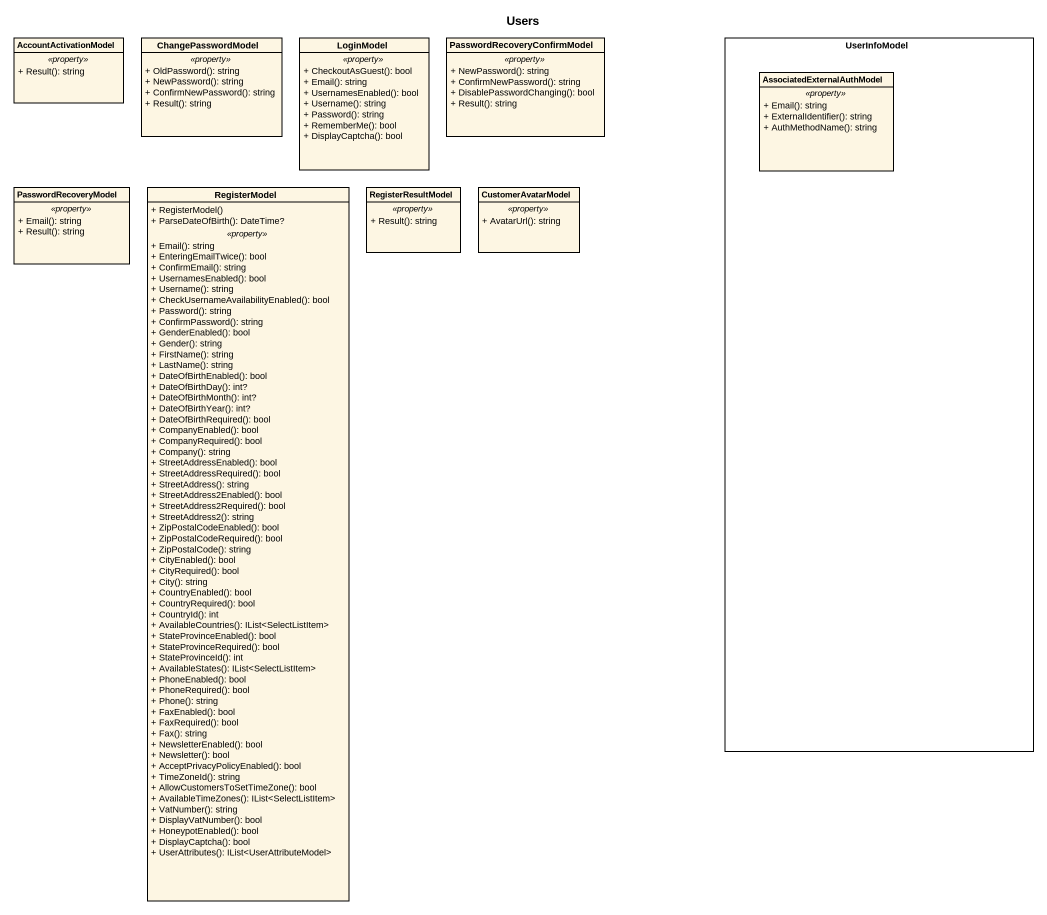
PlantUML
@startuml
title Users
hide circle
hide empty members
skinparam classAttributeIconSize 0
class AccountActivationModel {
  .. <<property>> ..
  + Result(): string
}
class ChangePasswordModel {
  .. <<property>> ..
  + OldPassword(): string
  + NewPassword(): string
  + ConfirmNewPassword(): string
  + Result(): string
}
class LoginModel {
  .. <<property>> ..
  + CheckoutAsGuest(): bool
  + Email(): string
  + UsernamesEnabled(): bool
  + Username(): string
  + Password(): string
  + RememberMe(): bool
  + DisplayCaptcha(): bool
}
class PasswordRecoveryConfirmModel {
  .. <<property>> ..
  + NewPassword(): string
  + ConfirmNewPassword(): string
  + DisablePasswordChanging(): bool
  + Result(): string
}
rectangle UserInfoModel {
  class AssociatedExternalAuthModel {
    .. <<property>> ..
    + Email(): string
    + ExternalIdentifier(): string
    + AuthMethodName(): string
  }
}
class PasswordRecoveryModel {
  .. <<property>> ..
  + Email(): string
  + Result(): string
}
class RegisterModel {
  + RegisterModel()
  + ParseDateOfBirth(): DateTime?
  .. <<property>> ..
  + Email(): string
  + EnteringEmailTwice(): bool
  + ConfirmEmail(): string
  + UsernamesEnabled(): bool
  + Username(): string
  + CheckUsernameAvailabilityEnabled(): bool
  + Password(): string
  + ConfirmPassword(): string
  + GenderEnabled(): bool
  + Gender(): string
  + FirstName(): string
  + LastName(): string
  + DateOfBirthEnabled(): bool
  + DateOfBirthDay(): int?
  + DateOfBirthMonth(): int?
  + DateOfBirthYear(): int?
  + DateOfBirthRequired(): bool
  + CompanyEnabled(): bool
  + CompanyRequired(): bool
  + Company(): string
  + StreetAddressEnabled(): bool
  + StreetAddressRequired(): bool
  + StreetAddress(): string
  + StreetAddress2Enabled(): bool
  + StreetAddress2Required(): bool
  + StreetAddress2(): string
  + ZipPostalCodeEnabled(): bool
  + ZipPostalCodeRequired(): bool
  + ZipPostalCode(): string
  + CityEnabled(): bool
  + CityRequired(): bool
  + City(): string
  + CountryEnabled(): bool
  + CountryRequired(): bool
  + CountryId(): int
  + AvailableCountries(): IList<SelectListItem>
  + StateProvinceEnabled(): bool
  + StateProvinceRequired(): bool
  + StateProvinceId(): int
  + AvailableStates(): IList<SelectListItem>
  + PhoneEnabled(): bool
  + PhoneRequired(): bool
  + Phone(): string
  + FaxEnabled(): bool
  + FaxRequired(): bool
  + Fax(): string
  + NewsletterEnabled(): bool
  + Newsletter(): bool
  + AcceptPrivacyPolicyEnabled(): bool
  + TimeZoneId(): string
  + AllowCustomersToSetTimeZone(): bool
  + AvailableTimeZones(): IList<SelectListItem>
  + VatNumber(): string
  + DisplayVatNumber(): bool
  + HoneypotEnabled(): bool
  + DisplayCaptcha(): bool
  + UserAttributes(): IList<UserAttributeModel>
}
class RegisterResultModel {
  .. <<property>> ..
  + Result(): string
}
class CustomerAvatarModel {
  .. <<property>> ..
  + AvatarUrl(): string
}
@enduml
